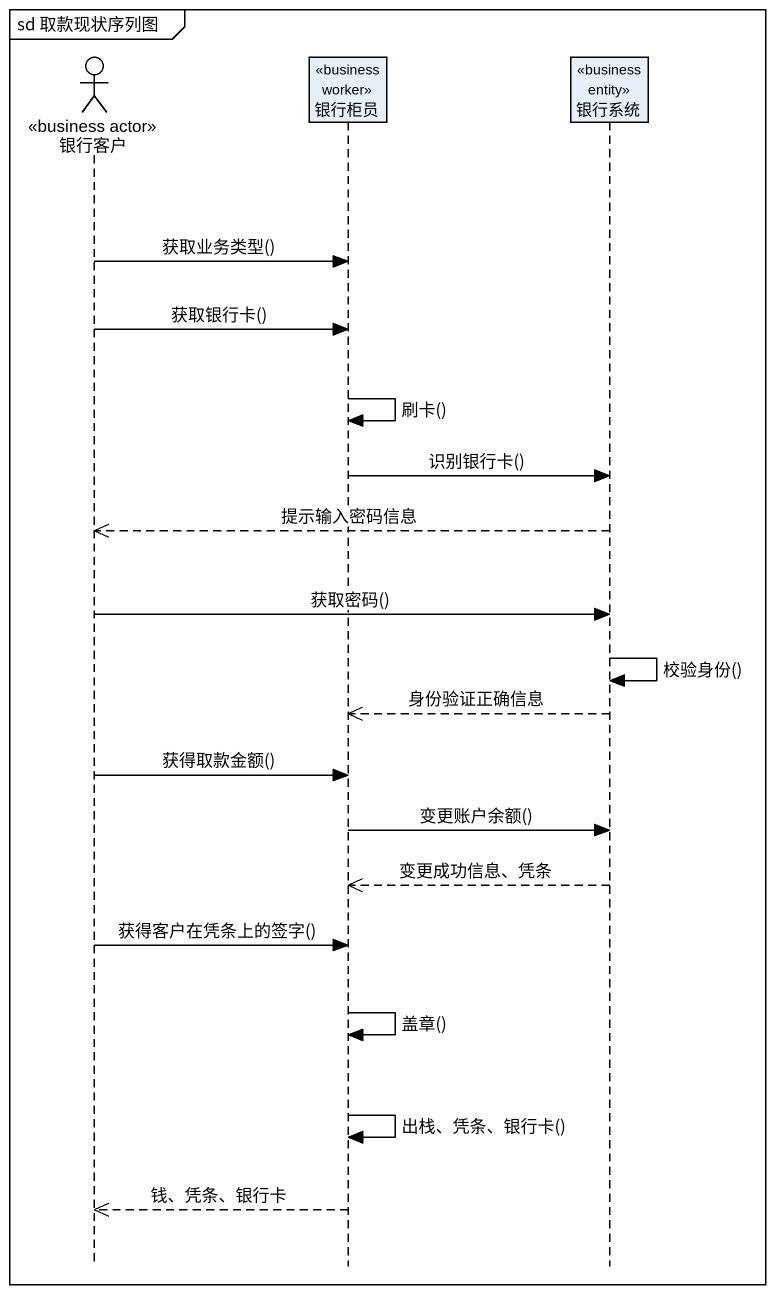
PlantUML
@startuml
mainframe sd 取款现状序列图
hide footbox
actor 银行客户 <<business actor>>
participant 银行柜员 <<business worker>>
participant 银行系统 <<business entity>>

银行客户 -> 银行柜员 : 获取业务类型()
银行客户 -> 银行柜员 : 获取银行卡()
银行柜员 -> 银行柜员 : 刷卡()
银行柜员 -> 银行系统 : 识别银行卡()
银行系统 -->> 银行客户 : 提示输入密码信息
银行客户 -> 银行系统 : 获取密码()
银行系统 -> 银行系统 : 校验身份()
银行系统 -->> 银行柜员 : 身份验证正确信息
银行客户 -> 银行柜员 : 获得取款金额()
银行柜员 -> 银行系统 : 变更账户余额()
银行系统 -->> 银行柜员 : 变更成功信息、凭条
银行客户 -> 银行柜员 : 获得客户在凭条上的签字()
银行柜员 -> 银行柜员 : 盖章()
银行柜员 -> 银行柜员 : 出栈、凭条、银行卡()
银行柜员 -->> 银行客户 : 钱、凭条、银行卡
@enduml
